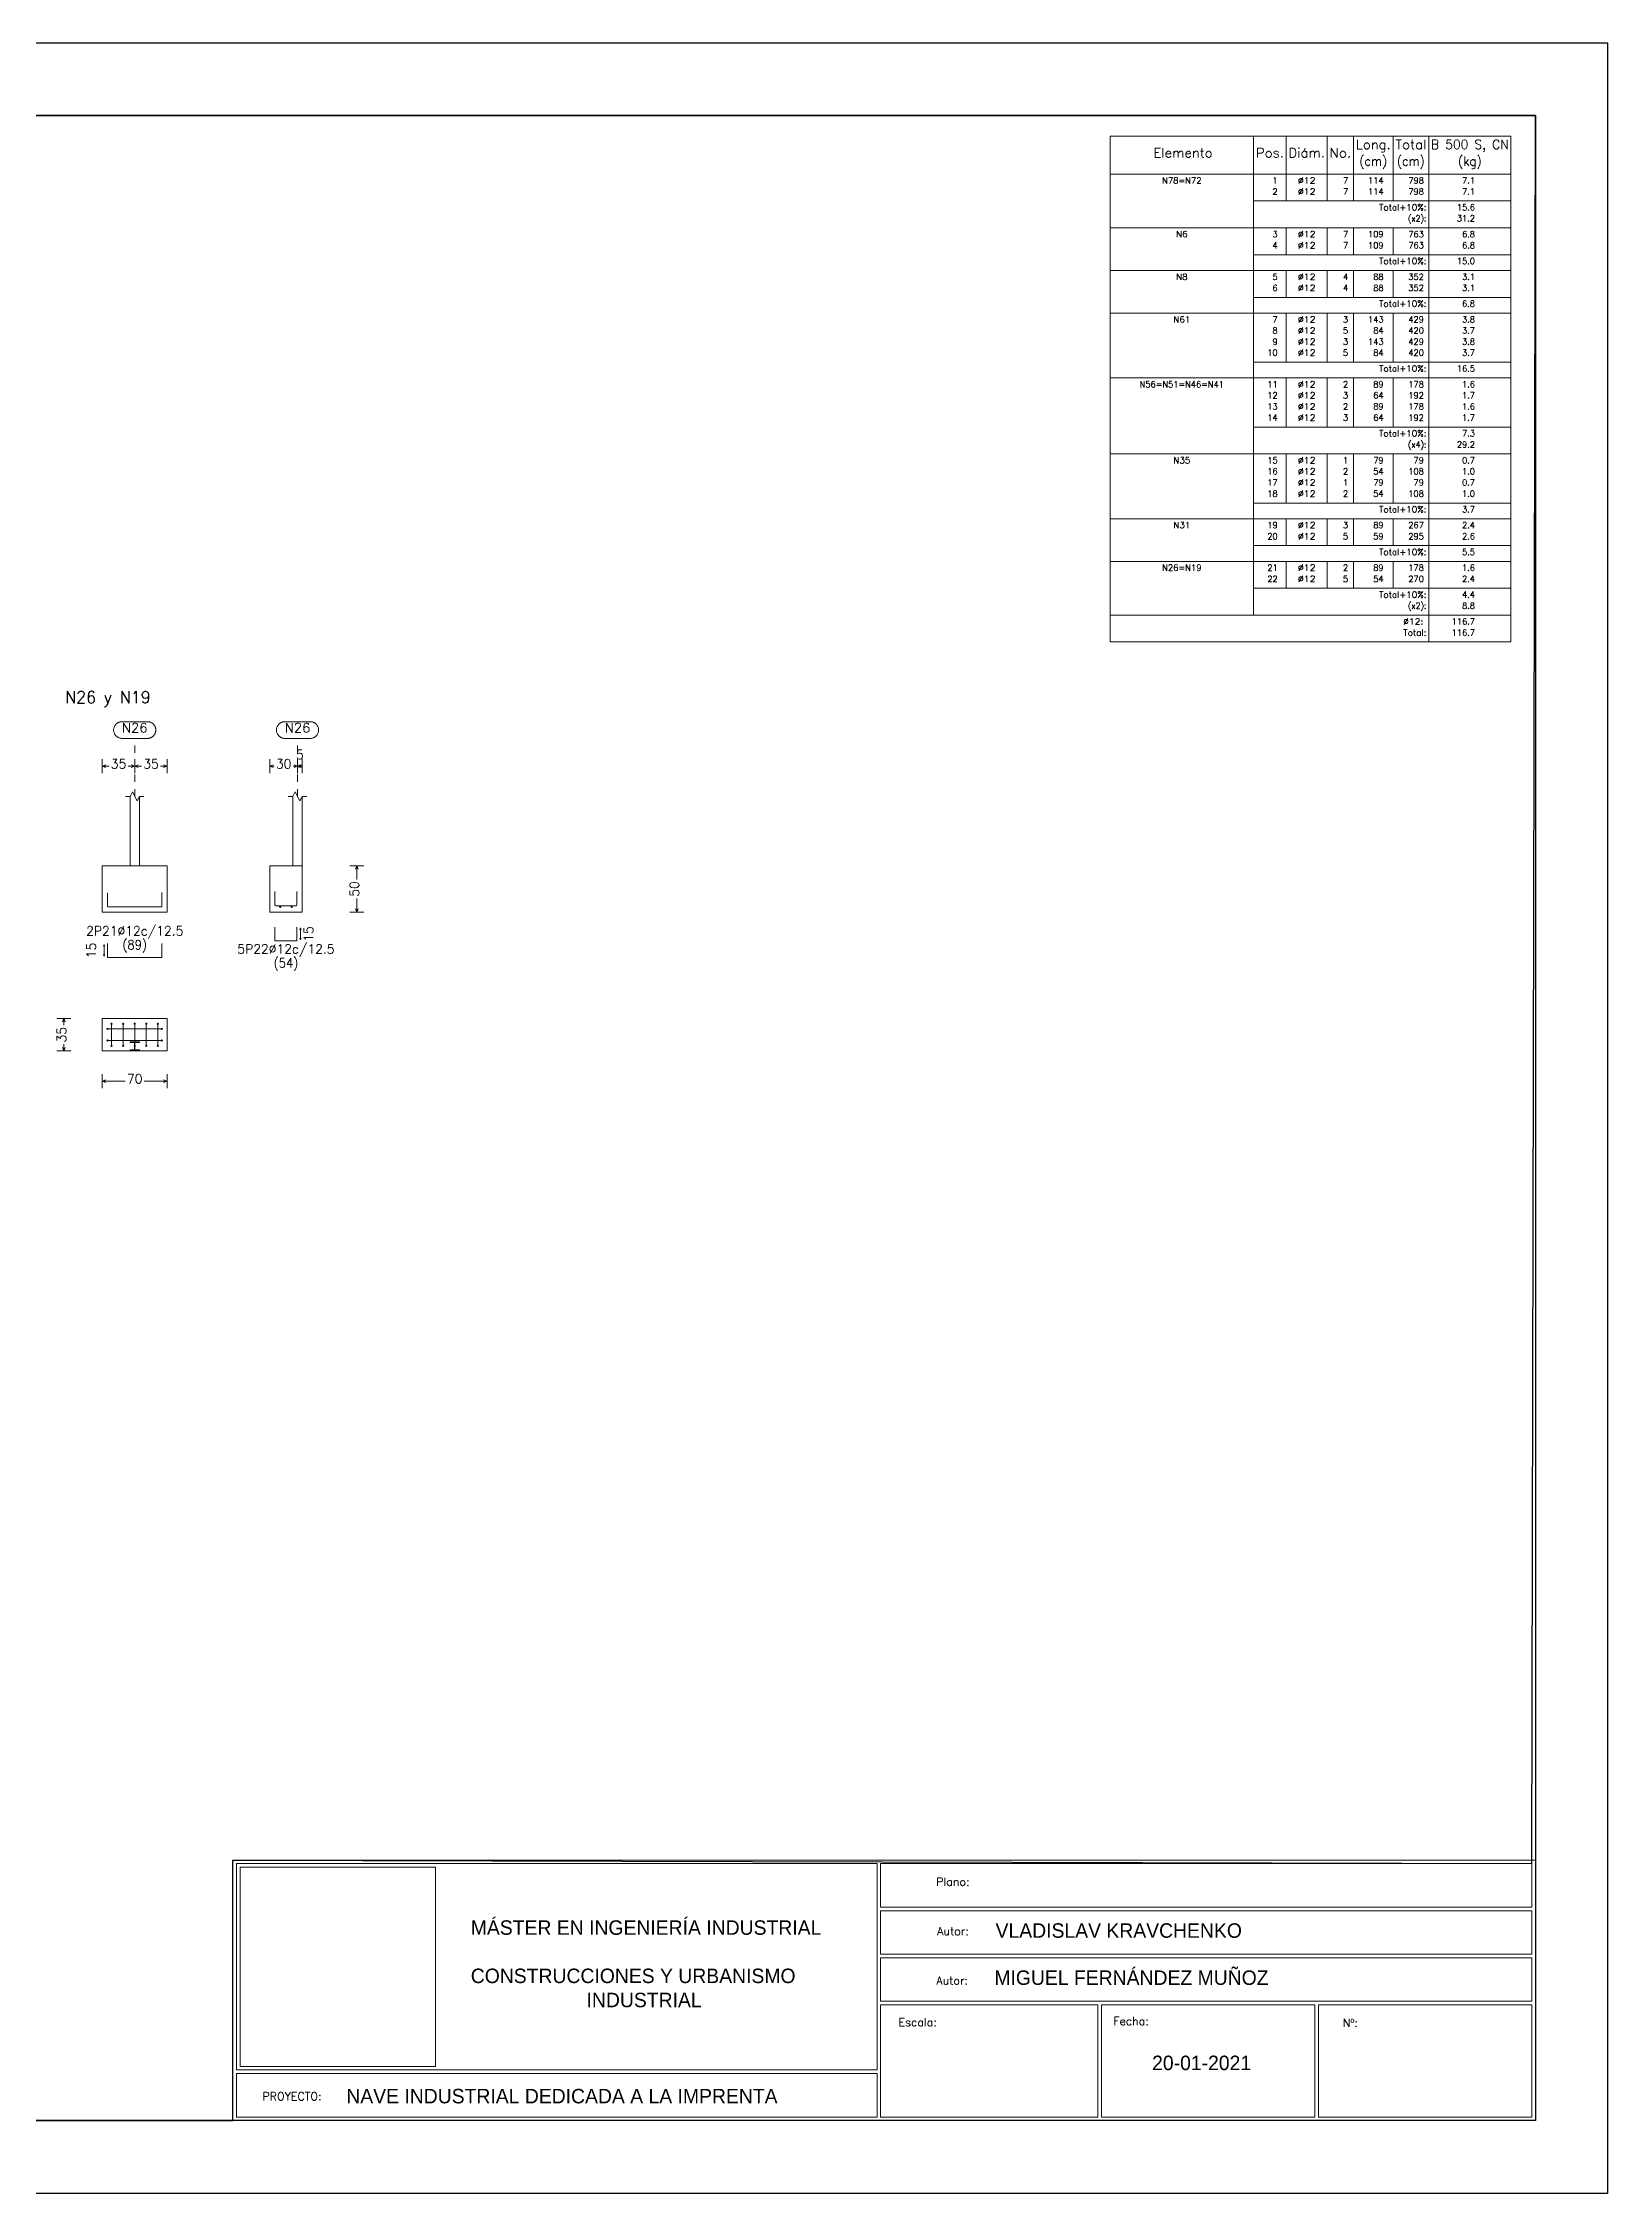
# Model space of a CAD drawing. Header units: millimetres. Extents: x -252 to 259, y -4 to 137.
# Drawn here: x 133.19 to 154.81, y -3.84 to 25.86 of the extents above; entities that cross this region are included whole.
import ezdxf
from ezdxf.enums import TextEntityAlignment as Align

# ---------------------------------------------------------------- set-up
doc = ezdxf.new("R2010")
doc.units = ezdxf.units.MM
doc.linetypes.add('CYPE_PUNTO', pattern=[0.075, 0, -0.075])
doc.layers.get('0').update_dxf_attribs({"lineweight": 0})
for name, color, linetype, lineweight in [('CIM_COTAS', 2, 'Continuous', 0), ('CIM_DIB_ARMADOS', 4, 'Continuous', 0), ('CIM_GEOMETRIA', 2, 'Continuous', 0), ('CIM_REFEREN', 2, 'Continuous', 0), ('CIM_TXT_ARMADOS', 3, 'Continuous', 0), ('TABLAS', 1, 'Continuous', 0), ('TEXTO_TABLAS', 1, 'Continuous', 0)]:
    doc.layers.add(name, color=color, linetype=linetype, lineweight=lineweight)
doc.layers.add('VG', color=7, linetype='Continuous')
doc.styles.add('CYPETXT', font='romans__.ttf', dxfattribs={"height": 0.2})

# ---------------------------------------------------------------- blocks, each defined once
blk = doc.blocks.new('PLANTILLA')
for p, q in [((72903.71, 49199.611), (72885.71, 49199.611)), ((72885.71, 49199.611), (72885.71, 49196.011)), ((72885.76, 49196.711), (72885.76, 49199.561)), ((72885.76, 49199.561), (72894.61, 49199.561)), ((72894.61, 49199.561), (72894.61, 49198.911)), ((72894.66, 49199.561), (72903.66, 49199.561)), ((72894.66, 49198.961), (72894.66, 49199.561)), ((72903.66, 49199.561), (72903.66, 49198.961)), ((72903.71, 49196.011), (72903.71, 49199.611)), ((72885.81, 49199.511), (72888.51, 49199.511)), ((72885.81, 49199.511), (72885.81, 49196.761)), ((72888.51, 49196.761), (72888.51, 49199.511)), ((72903.66, 49198.961), (72894.66, 49198.961)), ((72894.61, 49198.911), (72894.61, 49198.261)), ((72894.66, 49198.911), (72903.66, 49198.911)), ((72894.66, 49198.311), (72894.66, 49198.911)), ((72903.66, 49198.911), (72903.66, 49198.311)), ((72894.61, 49198.261), (72894.61, 49197.611)), ((72903.66, 49198.311), (72894.66, 49198.311)), ((72894.66, 49198.261), (72903.66, 49198.261)), ((72894.66, 49197.661), (72894.66, 49198.261)), ((72903.66, 49198.261), (72903.66, 49197.661)), ((72894.61, 49197.611), (72894.61, 49196.711)), ((72903.66, 49197.661), (72894.66, 49197.661)), ((72894.66, 49197.611), (72897.66, 49197.611)), ((72894.66, 49197.611), (72894.66, 49196.061)), ((72897.66, 49196.061), (72897.66, 49197.611)), ((72897.71, 49197.611), (72900.66, 49197.611)), ((72897.71, 49196.061), (72897.71, 49197.611)), ((72900.66, 49196.061), (72900.66, 49197.611)), ((72900.71, 49197.611), (72903.66, 49197.611)), ((72900.71, 49196.061), (72900.71, 49197.611)), ((72903.66, 49197.611), (72903.66, 49196.061)), ((72885.76, 49196.711), (72894.61, 49196.711)), ((72885.76, 49196.061), (72885.76, 49196.661)), ((72894.61, 49196.661), (72885.76, 49196.661)), ((72885.81, 49196.761), (72888.51, 49196.761)), ((72894.61, 49196.661), (72894.61, 49196.061)), ((72885.71, 49196.011), (72903.71, 49196.011)), ((72894.61, 49196.061), (72885.76, 49196.061)), ((72897.66, 49196.061), (72894.66, 49196.061)), ((72900.66, 49196.061), (72897.71, 49196.061)), ((72903.66, 49196.061), (72900.71, 49196.061))]:
    blk.add_line(p, q)
at = {"layer": 'VG'}
for p, q in [((72904.71, 49224.711), (72862.71, 49224.711)), ((72904.71, 49195.011), (72904.71, 49224.711)), ((72864.71, 49223.711), (72903.71, 49223.711)), ((72903.71, 49223.711), (72903.71, 49196.011)), ((72903.71, 49196.011), (72864.71, 49196.011)), ((72862.71, 49195.011), (72904.71, 49195.011))]:
    blk.add_line(p, q, dxfattribs=at)
blk.add_lwpolyline([(72864.71, 49223.711), (72864.71, 49196.011), (72885.71, 49196.011), (72885.71, 49199.611), (72903.66, 49199.561), (72903.71, 49223.711), (72864.71, 49223.711)], close=True, dxfattribs=at)
at = {"char_height": 0.11204, "attachment_point": 1}
for s, insert in [('{\\Fsimplex8|c0;Plano:}', (72895.427, 49199.367)), ('{\\Fsimplex8|c0;Autor:}', (72895.441, 49198.685)), ('{\\Fsimplex8|c0;Autor:}', (72895.43, 49198.002)), ('{\\Fsimplex8|c0;Escala:}', (72894.907, 49197.426)), ('{\\Fsimplex8|c0;Fecha:}', (72897.875, 49197.443)), ('{\\Fsimplex8|c0;Nº:}', (72901.047, 49197.419)), ('{\\Fsimplex8|c0;PROYECTO:}', (72886.117, 49196.403))]:
    blk.add_mtext(s, dxfattribs=dict(at, insert=insert))
at = {"char_height": 0.2, "attachment_point": 1}
for s, width, insert in [('MÁSTER EN INGENIERÍA INDUSTRIAL\\P\\PCONSTRUCCIONES Y URBANISMO\\P^I^IINDUSTRIAL', 5.52485, (72888.996, 49198.778)), ('VLADISLAV KRAVCHENKO', 6.14205, (72896.248, 49198.737)), ('MIGUEL FERNÁNDEZ MUÑOZ', 6.14205, (72896.231, 49198.086)), ('20-01-2021', 2.08938, (72898.411, 49196.909)), ('NAVE INDUSTRIAL DEDICADA A LA IMPRENTA', 6.85352, (72887.276, 49196.45))]:
    blk.add_mtext_dynamic_manual_height_columns(s, width=width, gutter_width=1, heights=[0], dxfattribs=dict(at, insert=insert))

msp = doc.modelspace()

# ---------------------------------------------------------------- hatches: boundary and pattern name
at = {"layer": 'CIM_DIB_ARMADOS'}
h = msp.add_hatch(color=256, dxfattribs=at)
edge = h.paths.add_edge_path()
edge.add_arc((134.078, 14.118), 0.00102, 0, 360)
h = msp.add_hatch(color=256, dxfattribs=at)
edge = h.paths.add_edge_path()
edge.add_arc((134.831, 14.118), 0.00102, 0, 360)
h = msp.add_hatch(color=256, dxfattribs=at)
edge = h.paths.add_edge_path()
edge.add_arc((136.392, 14.133), 0.00102, 0, 360)
h = msp.add_hatch(color=256, dxfattribs=at)
edge = h.paths.add_edge_path()
edge.add_arc((136.696, 14.133), 0.00102, 0, 360)
h = msp.add_hatch(color=256, dxfattribs=at)
edge = h.paths.add_edge_path()
edge.add_arc((134.078, 12.241), 0.00102, 0, 360)
h = msp.add_hatch(color=256, dxfattribs=at)
edge = h.paths.add_edge_path()
edge.add_arc((134.134, 12.313), 0.00102, 0, 360)
h = msp.add_hatch(color=256, dxfattribs=at)
edge = h.paths.add_edge_path()
edge.add_arc((134.294, 12.313), 0.00102, 0, 360)
h = msp.add_hatch(color=256, dxfattribs=at)
edge = h.paths.add_edge_path()
edge.add_arc((134.454, 12.313), 0.00102, 0, 360)
h = msp.add_hatch(color=256, dxfattribs=at)
edge = h.paths.add_edge_path()
edge.add_arc((134.614, 12.313), 0.00102, 0, 360)
h = msp.add_hatch(color=256, dxfattribs=at)
edge = h.paths.add_edge_path()
edge.add_arc((134.774, 12.313), 0.00102, 0, 360)
h = msp.add_hatch(color=256, dxfattribs=at)
edge = h.paths.add_edge_path()
edge.add_arc((134.831, 12.241), 0.00102, 0, 360)
h = msp.add_hatch(color=256, dxfattribs=at)
edge = h.paths.add_edge_path()
edge.add_arc((134.078, 12.081), 0.00102, 0, 360)
h = msp.add_hatch(color=256, dxfattribs=at)
edge = h.paths.add_edge_path()
edge.add_arc((134.134, 12.008), 0.00102, 0, 360)
h = msp.add_hatch(color=256, dxfattribs=at)
edge = h.paths.add_edge_path()
edge.add_arc((134.294, 12.008), 0.00102, 0, 360)
h = msp.add_hatch(color=256, dxfattribs=at)
edge = h.paths.add_edge_path()
edge.add_arc((134.454, 12.008), 0.00102, 0, 360)
h = msp.add_hatch(color=256, dxfattribs=at)
edge = h.paths.add_edge_path()
edge.add_arc((134.614, 12.008), 0.00102, 0, 360)
h = msp.add_hatch(color=256, dxfattribs=at)
edge = h.paths.add_edge_path()
edge.add_arc((134.774, 12.008), 0.00102, 0, 360)
h = msp.add_hatch(color=256, dxfattribs=at)
edge = h.paths.add_edge_path()
edge.add_arc((134.831, 12.081), 0.00102, 0, 360)

# ---------------------------------------------------------------- linework, layer by layer
at = {"layer": 'CIM_COTAS', "linetype": 'CYPE_PUNTO'}
for p, q in [((134.454, 15.454), (134.454, 16.255)), ((136.704, 15.454), (136.704, 16.255))]:
    msp.add_line(p, q, dxfattribs=at)
at = {"layer": 'CIM_COTAS'}
for p, q in [((134.006, 15.775), (134.006, 15.967)), ((134.006, 15.871), (134.054, 15.89)), ((134.006, 15.871), (134.054, 15.852)), ((134.006, 15.871), (134.099, 15.871)), ((134.362, 15.871), (134.454, 15.871)), ((134.454, 15.871), (134.406, 15.89)), ((134.454, 15.871), (134.406, 15.852)), ((134.454, 15.775), (134.454, 15.967)), ((134.454, 15.775), (134.454, 15.967)), ((134.454, 15.871), (134.502, 15.89)), ((134.454, 15.871), (134.502, 15.852)), ((134.454, 15.871), (134.547, 15.871)), ((134.81, 15.871), (134.902, 15.871)), ((134.902, 15.871), (134.854, 15.89)), ((134.902, 15.871), (134.854, 15.852)), ((134.902, 15.775), (134.902, 15.967)), ((136.32, 15.775), (136.32, 15.967)), ((136.32, 15.871), (136.368, 15.89)), ((136.32, 15.871), (136.368, 15.852)), ((136.32, 15.871), (136.381, 15.871)), ((136.644, 15.871), (136.704, 15.871)), ((136.704, 15.871), (136.656, 15.89)), ((136.704, 15.871), (136.656, 15.852)), ((136.704, 15.775), (136.704, 15.967)), ((136.704, 15.775), (136.704, 15.967)), ((136.704, 15.871), (136.752, 15.89)), ((136.704, 15.871), (136.752, 15.852)), ((136.704, 15.871), (136.768, 15.871)), ((136.768, 15.871), (136.72, 15.89)), ((136.768, 15.871), (136.72, 15.852)), ((136.768, 15.775), (136.768, 15.967)), ((137.426, 14.494), (137.618, 14.494)), ((137.522, 14.494), (137.503, 14.446)), ((137.522, 14.494), (137.542, 14.446)), ((137.522, 14.306), (137.522, 14.494)), ((137.522, 13.854), (137.522, 14.043)), ((137.426, 13.854), (137.618, 13.854)), ((137.522, 13.854), (137.503, 13.902)), ((137.522, 13.854), (137.542, 13.902)), ((133.38, 12.385), (133.572, 12.385)), ((133.476, 12.385), (133.457, 12.337)), ((133.476, 12.385), (133.495, 12.337)), ((133.476, 12.292), (133.476, 12.385)), ((133.38, 11.937), (133.572, 11.937)), ((133.476, 11.937), (133.457, 11.985)), ((133.476, 11.937), (133.476, 12.029)), ((133.476, 11.937), (133.495, 11.985)), ((134.006, 11.424), (134.006, 11.616)), ((134.902, 11.424), (134.902, 11.616)), ((134.006, 11.52), (134.054, 11.539)), ((134.006, 11.52), (134.054, 11.501)), ((134.006, 11.52), (134.323, 11.52)), ((134.586, 11.52), (134.902, 11.52)), ((134.902, 11.52), (134.854, 11.539)), ((134.902, 11.52), (134.854, 11.501))]:
    msp.add_line(p, q, dxfattribs=at)
for points in [[(134.631, 16.485), (134.639, 16.485), (134.646, 16.484), (134.654, 16.483), (134.662, 16.481), (134.669, 16.479), (134.676, 16.476), (134.683, 16.473), (134.69, 16.469), (134.696, 16.465), (134.703, 16.46), (134.708, 16.455), (134.714, 16.45), (134.719, 16.444), (134.724, 16.438), (134.728, 16.432), (134.732, 16.425), (134.736, 16.419), (134.739, 16.411), (134.741, 16.404), (134.743, 16.397), (134.745, 16.389), (134.746, 16.382), (134.746, 16.374), (134.746, 16.366), (134.746, 16.358), (134.745, 16.351), (134.743, 16.343), (134.741, 16.336), (134.739, 16.329), (134.736, 16.322), (134.732, 16.315), (134.728, 16.308), (134.724, 16.302), (134.719, 16.296), (134.714, 16.29), (134.708, 16.285), (134.703, 16.28), (134.696, 16.275), (134.69, 16.271), (134.683, 16.267), (134.676, 16.264), (134.669, 16.261), (134.662, 16.259), (134.654, 16.257), (134.646, 16.256), (134.639, 16.255), (134.631, 16.255), (134.278, 16.255), (134.27, 16.255), (134.262, 16.256), (134.255, 16.257), (134.247, 16.259), (134.24, 16.261), (134.233, 16.264), (134.226, 16.267), (134.219, 16.271), (134.213, 16.275), (134.206, 16.28), (134.201, 16.285), (134.195, 16.29), (134.19, 16.296), (134.185, 16.302), (134.181, 16.308), (134.177, 16.315), (134.173, 16.322), (134.17, 16.329), (134.168, 16.336), (134.166, 16.343), (134.164, 16.351), (134.163, 16.358), (134.163, 16.366), (134.163, 16.374), (134.163, 16.382), (134.164, 16.389), (134.166, 16.397), (134.168, 16.404), (134.17, 16.411), (134.173, 16.419), (134.177, 16.425), (134.181, 16.432), (134.185, 16.438), (134.19, 16.444), (134.195, 16.45), (134.201, 16.455), (134.206, 16.46), (134.213, 16.465), (134.219, 16.469), (134.226, 16.473), (134.233, 16.476), (134.24, 16.479), (134.247, 16.481), (134.255, 16.483), (134.262, 16.484), (134.27, 16.485), (134.278, 16.485), (134.631, 16.485)], [(136.881, 16.485), (136.888, 16.485), (136.896, 16.484), (136.904, 16.483), (136.911, 16.481), (136.919, 16.479), (136.926, 16.476), (136.933, 16.473), (136.939, 16.469), (136.946, 16.465), (136.952, 16.46), (136.958, 16.455), (136.964, 16.45), (136.969, 16.444), (136.973, 16.438), (136.978, 16.432), (136.982, 16.425), (136.985, 16.419), (136.988, 16.411), (136.991, 16.404), (136.993, 16.397), (136.994, 16.389), (136.995, 16.382), (136.996, 16.374), (136.996, 16.366), (136.995, 16.358), (136.994, 16.351), (136.993, 16.343), (136.991, 16.336), (136.988, 16.329), (136.985, 16.322), (136.982, 16.315), (136.978, 16.308), (136.973, 16.302), (136.969, 16.296), (136.964, 16.29), (136.958, 16.285), (136.952, 16.28), (136.946, 16.275), (136.939, 16.271), (136.933, 16.267), (136.926, 16.264), (136.919, 16.261), (136.911, 16.259), (136.904, 16.257), (136.896, 16.256), (136.888, 16.255), (136.881, 16.255), (136.527, 16.255), (136.52, 16.255), (136.512, 16.256), (136.504, 16.257), (136.497, 16.259), (136.49, 16.261), (136.482, 16.264), (136.475, 16.267), (136.469, 16.271), (136.462, 16.275), (136.456, 16.28), (136.45, 16.285), (136.445, 16.29), (136.439, 16.296), (136.435, 16.302), (136.43, 16.308), (136.426, 16.315), (136.423, 16.322), (136.42, 16.329), (136.417, 16.336), (136.415, 16.343), (136.414, 16.351), (136.413, 16.358), (136.412, 16.366), (136.412, 16.374), (136.413, 16.382), (136.414, 16.389), (136.415, 16.397), (136.417, 16.404), (136.42, 16.411), (136.423, 16.419), (136.426, 16.425), (136.43, 16.432), (136.435, 16.438), (136.439, 16.444), (136.445, 16.45), (136.45, 16.455), (136.456, 16.46), (136.462, 16.465), (136.469, 16.469), (136.475, 16.473), (136.482, 16.476), (136.49, 16.479), (136.497, 16.481), (136.504, 16.483), (136.512, 16.484), (136.52, 16.485), (136.527, 16.485), (136.881, 16.485)]]:
    msp.add_lwpolyline(points, close=True, dxfattribs=at)
at = {"layer": 'CIM_DIB_ARMADOS'}
for p, q in [((136.453, 13.926), (136.476, 13.926)), ((136.464, 13.914), (136.464, 13.937)), ((136.613, 13.926), (136.636, 13.926)), ((136.624, 13.914), (136.624, 13.937))]:
    msp.add_line(p, q, dxfattribs=at)
for points in [[(134.078, 14.118), (134.078, 13.941), (134.08, 13.934), (134.086, 13.928), (134.094, 13.926), (134.815, 13.926), (134.823, 13.928), (134.829, 13.934), (134.831, 13.941), (134.831, 14.118)], [(136.696, 14.133), (136.696, 13.957), (136.694, 13.949), (136.689, 13.943), (136.681, 13.941), (136.407, 13.941), (136.399, 13.943), (136.394, 13.949), (136.392, 13.957), (136.392, 14.133)], [(134.078, 13.42), (134.078, 13.228), (134.831, 13.228), (134.831, 13.42)], [(136.696, 13.649), (136.696, 13.457), (136.392, 13.457), (136.392, 13.649)], [(134.078, 12.241), (134.08, 12.241), (134.086, 12.241), (134.094, 12.241), (134.815, 12.241), (134.823, 12.241), (134.829, 12.241), (134.831, 12.241)], [(134.134, 12.008), (134.134, 12.01), (134.134, 12.016), (134.134, 12.024), (134.134, 12.298), (134.134, 12.305), (134.134, 12.311), (134.134, 12.313)], [(134.294, 12.008), (134.294, 12.01), (134.294, 12.016), (134.294, 12.024), (134.294, 12.298), (134.294, 12.305), (134.294, 12.311), (134.294, 12.313)], [(134.454, 12.008), (134.454, 12.01), (134.454, 12.016), (134.454, 12.024), (134.454, 12.298), (134.454, 12.305), (134.454, 12.311), (134.454, 12.313)], [(134.614, 12.008), (134.614, 12.01), (134.614, 12.016), (134.614, 12.024), (134.614, 12.298), (134.614, 12.305), (134.614, 12.311), (134.614, 12.313)], [(134.774, 12.008), (134.774, 12.01), (134.774, 12.016), (134.774, 12.024), (134.774, 12.298), (134.774, 12.305), (134.774, 12.311), (134.774, 12.313)], [(134.078, 12.081), (134.08, 12.081), (134.086, 12.081), (134.094, 12.081), (134.815, 12.081), (134.823, 12.081), (134.829, 12.081), (134.831, 12.081)]]:
    msp.add_lwpolyline(points, dxfattribs=at)
for centre, radius in [((134.078, 14.118), 0.00102), ((134.831, 14.118), 0.00102), ((136.392, 14.133), 0.00102), ((136.696, 14.133), 0.00102), ((136.464, 13.926), 0.00768), ((136.624, 13.926), 0.00768), ((134.078, 12.241), 0.00768), ((134.078, 12.241), 0.00102), ((134.134, 12.313), 0.00768), ((134.134, 12.313), 0.00102), ((134.294, 12.313), 0.00768), ((134.294, 12.313), 0.00102), ((134.454, 12.313), 0.00768), ((134.454, 12.313), 0.00102), ((134.614, 12.313), 0.00768), ((134.614, 12.313), 0.00102), ((134.774, 12.313), 0.00768), ((134.774, 12.313), 0.00102), ((134.831, 12.241), 0.00768), ((134.831, 12.241), 0.00102), ((134.078, 12.081), 0.00768), ((134.078, 12.081), 0.00102), ((134.134, 12.008), 0.00768), ((134.134, 12.008), 0.00102), ((134.294, 12.008), 0.00768), ((134.294, 12.008), 0.00102), ((134.454, 12.008), 0.00768), ((134.454, 12.008), 0.00102), ((134.614, 12.008), 0.00768), ((134.614, 12.008), 0.00102), ((134.774, 12.008), 0.00768), ((134.774, 12.008), 0.00102), ((134.831, 12.081), 0.00768), ((134.831, 12.081), 0.00102)]:
    msp.add_circle(centre, radius, dxfattribs=at)
at = {"layer": 'CIM_GEOMETRIA'}
for p, q in [((134.39, 15.454), (134.39, 14.494)), ((134.518, 14.494), (134.518, 15.454)), ((136.768, 14.494), (136.768, 15.454)), ((134.006, 14.494), (134.902, 14.494)), ((134.006, 14.494), (134.006, 13.854)), ((134.518, 14.494), (134.39, 14.494)), ((134.39, 14.494), (134.451, 14.494)), ((134.518, 14.494), (134.458, 14.494)), ((134.902, 13.854), (134.902, 14.494)), ((136.32, 14.494), (136.768, 14.494)), ((136.32, 13.854), (136.32, 14.494)), ((136.768, 14.494), (136.64, 14.494)), ((136.768, 13.854), (136.768, 14.494)), ((134.902, 13.854), (134.006, 13.854)), ((136.768, 13.854), (136.32, 13.854))]:
    msp.add_line(p, q, dxfattribs=at)
for points in [[(134.326, 15.454), (134.39, 15.454), (134.422, 15.518), (134.486, 15.39), (134.518, 15.454), (134.582, 15.454)], [(136.576, 15.454), (136.64, 15.454), (136.672, 15.518), (136.736, 15.39), (136.768, 15.454), (136.832, 15.454)], [(136.768, 14.494), (136.755, 14.494), (136.653, 14.494), (136.64, 14.494), (136.64, 15.454)]]:
    msp.add_lwpolyline(points, dxfattribs=at)
for points in [[(134.006, 11.937), (134.902, 11.937), (134.902, 12.385), (134.006, 12.385), (134.006, 11.937)], [(134.39, 11.937), (134.518, 11.937), (134.518, 11.95), (134.458, 11.95), (134.458, 12.052), (134.518, 12.052), (134.518, 12.065), (134.39, 12.065), (134.39, 12.052), (134.451, 12.052), (134.451, 11.95), (134.39, 11.95), (134.39, 11.937)]]:
    msp.add_lwpolyline(points, close=True, dxfattribs=at)
at = {"layer": 'CIM_TXT_ARMADOS'}
for p, q in [((134.022, 13.382), (134.03, 13.407)), ((134.038, 13.382), (134.03, 13.407)), ((134.03, 13.407), (134.03, 13.241)), ((136.736, 13.61), (136.744, 13.636)), ((136.736, 13.495), (136.744, 13.47)), ((136.752, 13.61), (136.744, 13.636)), ((136.744, 13.636), (136.744, 13.47)), ((136.752, 13.495), (136.744, 13.47)), ((134.022, 13.267), (134.03, 13.241)), ((134.038, 13.267), (134.03, 13.241))]:
    msp.add_line(p, q, dxfattribs=at)
at = {"layer": 'TABLAS'}
for p, q in [((147.932, 24.018), (147.932, 24.574)), ((147.932, 24.574), (153.471, 24.574)), ((149.916, 24.018), (149.916, 24.574)), ((150.366, 24.018), (150.366, 24.574)), ((150.933, 24.018), (150.933, 24.574)), ((151.296, 24.018), (151.296, 24.574)), ((151.842, 24.018), (151.842, 24.574)), ((152.336, 24.018), (152.336, 24.574)), ((153.471, 24.018), (153.471, 24.574)), ((147.932, 24.05), (153.471, 24.05)), ((147.932, 23.339), (147.932, 24.018)), ((149.916, 23.339), (149.916, 24.018)), ((150.366, 23.678), (150.366, 24.018)), ((150.933, 23.678), (150.933, 24.018)), ((151.296, 23.678), (151.296, 24.018)), ((151.842, 23.678), (151.842, 24.018)), ((152.336, 23.339), (152.336, 24.018)), ((153.471, 23.339), (153.471, 24.018)), ((149.916, 23.678), (153.471, 23.678)), ((147.932, 23.275), (147.932, 23.339)), ((147.932, 23.307), (153.471, 23.307)), ((147.932, 22.75), (147.932, 23.275)), ((149.916, 23.275), (149.916, 23.339)), ((149.916, 22.75), (149.916, 23.275)), ((150.366, 23.275), (150.366, 23.307)), ((150.366, 22.936), (150.366, 23.275)), ((150.933, 23.275), (150.933, 23.307)), ((150.933, 22.936), (150.933, 23.275)), ((151.296, 23.275), (151.296, 23.307)), ((151.296, 22.936), (151.296, 23.275)), ((151.842, 23.275), (151.842, 23.307)), ((151.842, 22.936), (151.842, 23.275)), ((152.336, 23.275), (152.336, 23.339)), ((152.336, 22.75), (152.336, 23.275)), ((153.471, 23.275), (153.471, 23.339)), ((153.471, 22.75), (153.471, 23.275)), ((149.916, 22.936), (153.471, 22.936)), ((147.932, 22.686), (147.932, 22.75)), ((147.932, 22.718), (153.471, 22.718)), ((147.932, 22.162), (147.932, 22.686)), ((149.916, 22.686), (149.916, 22.75)), ((149.916, 22.162), (149.916, 22.686)), ((150.366, 22.686), (150.366, 22.718)), ((150.366, 22.347), (150.366, 22.686)), ((150.933, 22.686), (150.933, 22.718)), ((150.933, 22.347), (150.933, 22.686)), ((151.296, 22.686), (151.296, 22.718)), ((151.296, 22.347), (151.296, 22.686)), ((151.842, 22.686), (151.842, 22.718)), ((151.842, 22.347), (151.842, 22.686)), ((152.336, 22.686), (152.336, 22.75)), ((152.336, 22.162), (152.336, 22.686)), ((153.471, 22.686), (153.471, 22.75)), ((153.471, 22.162), (153.471, 22.686)), ((149.916, 22.347), (153.471, 22.347)), ((147.932, 22.098), (147.932, 22.162)), ((147.932, 22.13), (153.471, 22.13)), ((147.932, 21.266), (147.932, 22.098)), ((149.916, 22.098), (149.916, 22.162)), ((149.916, 21.266), (149.916, 22.098)), ((150.366, 22.098), (150.366, 22.13)), ((150.366, 21.451), (150.366, 22.098)), ((150.933, 22.098), (150.933, 22.13)), ((150.933, 21.451), (150.933, 22.098)), ((151.296, 22.098), (151.296, 22.13)), ((151.296, 21.451), (151.296, 22.098)), ((151.842, 22.098), (151.842, 22.13)), ((151.842, 21.451), (151.842, 22.098)), ((152.336, 22.098), (152.336, 22.162)), ((152.336, 21.266), (152.336, 22.098)), ((153.471, 22.098), (153.471, 22.162)), ((153.471, 21.266), (153.471, 22.098)), ((149.916, 21.451), (153.471, 21.451)), ((147.932, 21.202), (147.932, 21.266)), ((147.932, 21.234), (153.471, 21.234)), ((147.932, 20.216), (147.932, 21.202)), ((149.916, 21.202), (149.916, 21.266)), ((149.916, 20.216), (149.916, 21.202)), ((150.366, 21.202), (150.366, 21.234)), ((150.366, 20.555), (150.366, 21.202)), ((150.933, 21.202), (150.933, 21.234)), ((150.933, 20.555), (150.933, 21.202)), ((151.296, 21.202), (151.296, 21.234)), ((151.296, 20.555), (151.296, 21.202)), ((151.842, 21.202), (151.842, 21.234)), ((151.842, 20.555), (151.842, 21.202)), ((152.336, 21.202), (152.336, 21.266)), ((152.336, 20.216), (152.336, 21.202)), ((153.471, 21.202), (153.471, 21.266)), ((153.471, 20.216), (153.471, 21.202)), ((149.916, 20.555), (153.471, 20.555)), ((147.932, 20.152), (147.932, 20.216)), ((149.916, 20.152), (149.916, 20.216)), ((152.336, 20.152), (152.336, 20.216)), ((153.471, 20.152), (153.471, 20.216)), ((147.932, 20.184), (153.471, 20.184)), ((147.932, 19.32), (147.932, 20.152)), ((149.916, 19.32), (149.916, 20.152)), ((150.366, 20.152), (150.366, 20.184)), ((150.366, 19.506), (150.366, 20.152)), ((150.933, 20.152), (150.933, 20.184)), ((150.933, 19.506), (150.933, 20.152)), ((151.296, 20.152), (151.296, 20.184)), ((151.296, 19.506), (151.296, 20.152)), ((151.842, 20.152), (151.842, 20.184)), ((151.842, 19.506), (151.842, 20.152)), ((152.336, 19.32), (152.336, 20.152)), ((153.471, 19.32), (153.471, 20.152)), ((147.932, 19.256), (147.932, 19.32)), ((149.916, 19.506), (153.471, 19.506)), ((149.916, 19.256), (149.916, 19.32)), ((152.336, 19.256), (152.336, 19.32)), ((153.471, 19.256), (153.471, 19.32)), ((147.932, 19.288), (153.471, 19.288)), ((147.932, 18.731), (147.932, 19.256)), ((149.916, 18.731), (149.916, 19.256)), ((150.366, 19.256), (150.366, 19.288)), ((150.366, 18.917), (150.366, 19.256)), ((150.933, 19.256), (150.933, 19.288)), ((150.933, 18.917), (150.933, 19.256)), ((151.296, 19.256), (151.296, 19.288)), ((151.296, 18.917), (151.296, 19.256)), ((151.842, 19.256), (151.842, 19.288)), ((151.842, 18.917), (151.842, 19.256)), ((152.336, 18.731), (152.336, 19.256)), ((153.471, 18.731), (153.471, 19.256)), ((147.932, 18.667), (147.932, 18.731)), ((149.916, 18.917), (153.471, 18.917)), ((149.916, 18.667), (149.916, 18.731)), ((152.336, 18.667), (152.336, 18.731)), ((153.471, 18.667), (153.471, 18.731)), ((147.932, 18.699), (153.471, 18.699)), ((147.932, 17.989), (147.932, 18.667)), ((149.916, 17.989), (149.916, 18.667)), ((150.366, 18.667), (150.366, 18.699)), ((150.366, 18.328), (150.366, 18.667)), ((150.933, 18.667), (150.933, 18.699)), ((150.933, 18.328), (150.933, 18.667)), ((151.296, 18.667), (151.296, 18.699)), ((151.296, 18.328), (151.296, 18.667)), ((151.842, 18.667), (151.842, 18.699)), ((151.842, 18.328), (151.842, 18.667)), ((152.336, 17.989), (152.336, 18.667)), ((153.471, 17.989), (153.471, 18.667)), ((149.916, 18.328), (153.471, 18.328)), ((147.932, 17.925), (147.932, 17.989)), ((147.932, 17.957), (153.471, 17.957)), ((147.932, 17.771), (147.932, 17.925)), ((149.916, 17.957), (149.916, 17.989)), ((152.336, 17.925), (152.336, 17.989)), ((152.336, 17.771), (152.336, 17.925)), ((153.471, 17.925), (153.471, 17.989)), ((153.471, 17.771), (153.471, 17.925)), ((147.932, 17.586), (147.932, 17.771)), ((147.932, 17.586), (153.471, 17.586)), ((152.336, 17.586), (152.336, 17.771)), ((153.471, 17.586), (153.471, 17.771))]:
    msp.add_line(p, q, dxfattribs=at)

# ---------------------------------------------------------------- block references
msp.add_blockref('PLANTILLA', (-72749.898, -49198.851))

# ---------------------------------------------------------------- texts
at = {"layer": 'CIM_COTAS', "style": 'CYPETXT'}
for s, width, p, p2 in [('N26', 0.924861, (134.278, 16.338), (134.631, 16.338)), ('N26', 0.924861, (136.527, 16.338), (136.881, 16.338)), ('5', 0.872087, (136.682, 15.967), (136.79, 15.967)), ('35', 0.872087, (134.123, 15.839), (134.338, 15.839)), ('35', 0.872087, (134.571, 15.839), (134.786, 15.839)), ('30', 0.872087, (136.405, 15.839), (136.62, 15.839)), ('70', 0.872087, (134.347, 11.488), (134.562, 11.488))]:
    msp.add_text(s, height=0.128, dxfattribs=dict(at, width=width)).set_placement(p, p2, align=Align.FIT)
at = {"layer": 'CIM_COTAS', "style": 'CYPETXT', "width": 0.872087}
for s, p, p2 in [('50', (137.554, 14.067), (137.554, 14.282)), ('35', (133.508, 12.053), (133.508, 12.268))]:
    msp.add_text(s, height=0.128, rotation=90, dxfattribs=at).set_placement(p, p2, align=Align.FIT)
at = {"layer": 'CIM_REFEREN', "style": 'CYPETXT', "width": 0.80949}
msp.add_text('N26 y N19', height=0.1664, dxfattribs=at).set_placement((133.494, 16.741), (134.674, 16.741), align=Align.FIT)
at = {"layer": 'CIM_TXT_ARMADOS', "style": 'CYPETXT'}
for s, width, p, p2 in [('2P21%%c12c/12.5', 0.869939, (133.783, 13.532), (135.126, 13.532)), ('(89)', 0.812098, (134.284, 13.34), (134.625, 13.34)), ('5P22%%c12c/12.5', 0.869939, (135.873, 13.281), (137.215, 13.281)), ('(54)', 0.812098, (136.373, 13.089), (136.715, 13.089))]:
    msp.add_text(s, height=0.128, dxfattribs=dict(at, width=width)).set_placement(p, p2, align=Align.FIT)
at = {"layer": 'CIM_TXT_ARMADOS', "style": 'CYPETXT', "width": 0.872087}
for p, p2 in [((133.918, 13.217), (133.918, 13.432)), ((136.92, 13.445), (136.92, 13.66))]:
    msp.add_text('15', height=0.128, rotation=90, dxfattribs=at).set_placement(p, p2, align=Align.FIT)
at = {"layer": 'TEXTO_TABLAS', "style": 'CYPETXT'}
for s, height, width, p, p2 in [('Elemento', 0.128, 0.922929, (148.532, 24.28), (149.348, 24.28)), ('Pos.', 0.128, 0.930043, (149.948, 24.28), (150.334, 24.28)), ('Diám.', 0.128, 0.924206, (150.398, 24.28), (150.901, 24.28)), ('No.', 0.128, 0.948463, (150.965, 24.28), (151.264, 24.28)), ('Long.', 0.128, 0.937094, (151.328, 24.395), (151.81, 24.395)), ('Total', 0.128, 0.935074, (151.874, 24.395), (152.304, 24.395)), ('B 500 S, CN', 0.128, 0.772631, (152.368, 24.395), (153.439, 24.395)), ('(cm)', 0.128, 0.818573, (151.377, 24.165), (151.761, 24.165)), ('(cm)', 0.128, 0.818573, (151.897, 24.165), (152.281, 24.165)), ('(kg)', 0.128, 0.827454, (152.74, 24.165), (153.068, 24.165)), ('N78=N72', 0.0853, 0.885754, (148.651, 23.919), (149.196, 23.919)), ('2', 0.0853, 0.872087, (150.176, 23.766), (150.248, 23.766)), ('1', 0.0853, 0.872087, (150.176, 23.919), (150.248, 23.919)), ('%%c12', 0.0853, 1.002473, (150.527, 23.919), (150.771, 23.919)), ('%%c12', 0.0853, 1.002473, (150.527, 23.766), (150.771, 23.766)), ('7', 0.0853, 0.872087, (151.15, 23.919), (151.222, 23.919)), ('7', 0.0853, 0.872087, (151.15, 23.766), (151.222, 23.766)), ('114', 0.0853, 0.872087, (151.497, 23.919), (151.712, 23.919)), ('114', 0.0853, 0.872087, (151.497, 23.766), (151.712, 23.766)), ('798', 0.0853, 0.872087, (152.053, 23.919), (152.268, 23.919)), ('798', 0.0853, 0.872087, (152.053, 23.766), (152.268, 23.766)), ('7.1', 0.0853, 0.868061, (152.796, 23.919), (152.975, 23.919)), ('7.1', 0.0853, 0.868061, (152.796, 23.766), (152.975, 23.766)), ('Total+10%:', 0.0853, 0.906318, (151.65, 23.548), (152.304, 23.548)), ('(x2):', 0.0853, 0.820215, (152.049, 23.395), (152.304, 23.395)), ('31.2', 0.0853, 0.869207, (152.725, 23.395), (152.975, 23.395)), ('15.6', 0.0853, 0.869207, (152.725, 23.548), (152.975, 23.548)), ('N6', 0.0853, 0.950013, (148.842, 23.177), (149.006, 23.177)), ('3', 0.0853, 0.872087, (150.176, 23.177), (150.248, 23.177)), ('%%c12', 0.0853, 1.002473, (150.527, 23.177), (150.771, 23.177)), ('7', 0.0853, 0.872087, (151.15, 23.177), (151.222, 23.177)), ('109', 0.0853, 0.872087, (151.497, 23.177), (151.712, 23.177)), ('763', 0.0853, 0.872087, (152.053, 23.177), (152.268, 23.177)), ('6.8', 0.0853, 0.868061, (152.796, 23.177), (152.975, 23.177)), ('4', 0.0853, 0.872087, (150.176, 23.023), (150.248, 23.023)), ('%%c12', 0.0853, 1.002473, (150.527, 23.023), (150.771, 23.023)), ('7', 0.0853, 0.872087, (151.15, 23.023), (151.222, 23.023)), ('109', 0.0853, 0.872087, (151.497, 23.023), (151.712, 23.023)), ('Total+10%:', 0.0853, 0.906318, (151.65, 22.806), (152.304, 22.806)), ('763', 0.0853, 0.872087, (152.053, 23.023), (152.268, 23.023)), ('15.0', 0.0853, 0.869207, (152.725, 22.806), (152.975, 22.806)), ('6.8', 0.0853, 0.868061, (152.796, 23.023), (152.975, 23.023)), ('N8', 0.0853, 0.950013, (148.842, 22.588), (149.006, 22.588)), ('5', 0.0853, 0.872087, (150.176, 22.588), (150.248, 22.588)), ('%%c12', 0.0853, 1.002473, (150.527, 22.588), (150.771, 22.588)), ('4', 0.0853, 0.872087, (151.15, 22.588), (151.222, 22.588)), ('88', 0.0853, 0.872087, (151.569, 22.588), (151.712, 22.588)), ('352', 0.0853, 0.872087, (152.053, 22.588), (152.268, 22.588)), ('3.1', 0.0853, 0.868061, (152.796, 22.588), (152.975, 22.588)), ('6', 0.0853, 0.872087, (150.176, 22.435), (150.248, 22.435)), ('%%c12', 0.0853, 1.002473, (150.527, 22.435), (150.771, 22.435)), ('4', 0.0853, 0.872087, (151.15, 22.435), (151.222, 22.435)), ('88', 0.0853, 0.872087, (151.569, 22.435), (151.712, 22.435)), ('Total+10%:', 0.0853, 0.906318, (151.65, 22.217), (152.304, 22.217)), ('352', 0.0853, 0.872087, (152.053, 22.435), (152.268, 22.435)), ('3.1', 0.0853, 0.868061, (152.796, 22.435), (152.975, 22.435)), ('6.8', 0.0853, 0.868061, (152.796, 22.217), (152.975, 22.217)), ('N61', 0.0853, 0.924861, (148.806, 21.999), (149.041, 21.999)), ('7', 0.0853, 0.872087, (150.176, 21.999), (150.248, 21.999)), ('%%c12', 0.0853, 1.002473, (150.527, 21.999), (150.771, 21.999)), ('3', 0.0853, 0.872087, (151.15, 21.999), (151.222, 21.999)), ('143', 0.0853, 0.872087, (151.497, 21.999), (151.712, 21.999)), ('429', 0.0853, 0.872087, (152.053, 21.999), (152.268, 21.999)), ('3.8', 0.0853, 0.868061, (152.796, 21.999), (152.975, 21.999)), ('8', 0.0853, 0.872087, (150.176, 21.846), (150.248, 21.846)), ('9', 0.0853, 0.872087, (150.176, 21.692), (150.248, 21.692)), ('%%c12', 0.0853, 1.002473, (150.527, 21.846), (150.771, 21.846)), ('%%c12', 0.0853, 1.002473, (150.527, 21.692), (150.771, 21.692)), ('5', 0.0853, 0.872087, (151.15, 21.846), (151.222, 21.846)), ('3', 0.0853, 0.872087, (151.15, 21.692), (151.222, 21.692)), ('143', 0.0853, 0.872087, (151.497, 21.692), (151.712, 21.692)), ('84', 0.0853, 0.872087, (151.569, 21.846), (151.712, 21.846)), ('420', 0.0853, 0.872087, (152.053, 21.846), (152.268, 21.846)), ('429', 0.0853, 0.872087, (152.053, 21.692), (152.268, 21.692)), ('3.7', 0.0853, 0.868061, (152.796, 21.846), (152.975, 21.846)), ('3.8', 0.0853, 0.868061, (152.796, 21.692), (152.975, 21.692)), ('10', 0.0853, 0.872087, (150.105, 21.539), (150.248, 21.539)), ('%%c12', 0.0853, 1.002473, (150.527, 21.539), (150.771, 21.539)), ('5', 0.0853, 0.872087, (151.15, 21.539), (151.222, 21.539)), ('84', 0.0853, 0.872087, (151.569, 21.539), (151.712, 21.539)), ('Total+10%:', 0.0853, 0.906318, (151.65, 21.321), (152.304, 21.321)), ('420', 0.0853, 0.872087, (152.053, 21.539), (152.268, 21.539)), ('16.5', 0.0853, 0.869207, (152.725, 21.321), (152.975, 21.321)), ('3.7', 0.0853, 0.868061, (152.796, 21.539), (152.975, 21.539)), ('N56=N51=N46=N41', 0.08533, 0.870863, (148.341, 21.103), (149.506, 21.103)), ('11', 0.0853, 0.872087, (150.105, 21.103), (150.248, 21.103)), ('%%c12', 0.0853, 1.002473, (150.527, 21.103), (150.771, 21.103)), ('2', 0.0853, 0.872087, (151.15, 21.103), (151.222, 21.103)), ('89', 0.0853, 0.872087, (151.569, 21.103), (151.712, 21.103)), ('178', 0.0853, 0.872087, (152.053, 21.103), (152.268, 21.103)), ('1.6', 0.0853, 0.868061, (152.796, 21.103), (152.975, 21.103)), ('12', 0.0853, 0.872087, (150.105, 20.95), (150.248, 20.95)), ('13', 0.0853, 0.872087, (150.105, 20.796), (150.248, 20.796)), ('%%c12', 0.0853, 1.002473, (150.527, 20.95), (150.771, 20.95)), ('%%c12', 0.0853, 1.002473, (150.527, 20.796), (150.771, 20.796)), ('3', 0.0853, 0.872087, (151.15, 20.95), (151.222, 20.95)), ('2', 0.0853, 0.872087, (151.15, 20.796), (151.222, 20.796)), ('89', 0.0853, 0.872087, (151.569, 20.796), (151.712, 20.796)), ('64', 0.0853, 0.872087, (151.569, 20.95), (151.712, 20.95)), ('192', 0.0853, 0.872087, (152.053, 20.95), (152.268, 20.95)), ('178', 0.0853, 0.872087, (152.053, 20.796), (152.268, 20.796)), ('1.7', 0.0853, 0.868061, (152.796, 20.95), (152.975, 20.95)), ('1.6', 0.0853, 0.868061, (152.796, 20.796), (152.975, 20.796)), ('14', 0.0853, 0.872087, (150.105, 20.643), (150.248, 20.643)), ('%%c12', 0.0853, 1.002473, (150.527, 20.643), (150.771, 20.643)), ('3', 0.0853, 0.872087, (151.15, 20.643), (151.222, 20.643)), ('64', 0.0853, 0.872087, (151.569, 20.643), (151.712, 20.643)), ('Total+10%:', 0.0853, 0.906318, (151.65, 20.425), (152.304, 20.425)), ('192', 0.0853, 0.872087, (152.053, 20.643), (152.268, 20.643)), ('7.3', 0.0853, 0.868061, (152.796, 20.425), (152.975, 20.425)), ('1.7', 0.0853, 0.868061, (152.796, 20.643), (152.975, 20.643)), ('(x4):', 0.0853, 0.820215, (152.049, 20.271), (152.304, 20.271)), ('29.2', 0.0853, 0.869207, (152.725, 20.271), (152.975, 20.271)), ('N35', 0.0853, 0.924861, (148.806, 20.054), (149.041, 20.054)), ('15', 0.0853, 0.872087, (150.105, 20.054), (150.248, 20.054)), ('16', 0.0853, 0.872087, (150.105, 19.9), (150.248, 19.9)), ('%%c12', 0.0853, 1.002473, (150.527, 20.054), (150.771, 20.054)), ('%%c12', 0.0853, 1.002473, (150.527, 19.9), (150.771, 19.9)), ('2', 0.0853, 0.872087, (151.15, 19.9), (151.222, 19.9)), ('1', 0.0853, 0.872087, (151.15, 20.054), (151.222, 20.054)), ('79', 0.0853, 0.872087, (151.569, 20.054), (151.712, 20.054)), ('54', 0.0853, 0.872087, (151.569, 19.9), (151.712, 19.9)), ('108', 0.0853, 0.872087, (152.053, 19.9), (152.268, 19.9)), ('79', 0.0853, 0.872087, (152.125, 20.054), (152.268, 20.054)), ('0.7', 0.0853, 0.868061, (152.796, 20.054), (152.975, 20.054)), ('1.0', 0.0853, 0.868061, (152.796, 19.9), (152.975, 19.9)), ('17', 0.0853, 0.872087, (150.105, 19.747), (150.248, 19.747)), ('18', 0.0853, 0.872087, (150.105, 19.593), (150.248, 19.593)), ('%%c12', 0.0853, 1.002473, (150.527, 19.747), (150.771, 19.747)), ('%%c12', 0.0853, 1.002473, (150.527, 19.593), (150.771, 19.593)), ('2', 0.0853, 0.872087, (151.15, 19.593), (151.222, 19.593)), ('1', 0.0853, 0.872087, (151.15, 19.747), (151.222, 19.747)), ('79', 0.0853, 0.872087, (151.569, 19.747), (151.712, 19.747)), ('54', 0.0853, 0.872087, (151.569, 19.593), (151.712, 19.593)), ('108', 0.0853, 0.872087, (152.053, 19.593), (152.268, 19.593)), ('79', 0.0853, 0.872087, (152.125, 19.747), (152.268, 19.747)), ('0.7', 0.0853, 0.868061, (152.796, 19.747), (152.975, 19.747)), ('1.0', 0.0853, 0.868061, (152.796, 19.593), (152.975, 19.593)), ('Total+10%:', 0.0853, 0.906318, (151.65, 19.375), (152.304, 19.375)), ('3.7', 0.0853, 0.868061, (152.796, 19.375), (152.975, 19.375)), ('N31', 0.0853, 0.924861, (148.806, 19.158), (149.041, 19.158)), ('20', 0.0853, 0.872087, (150.105, 19.004), (150.248, 19.004)), ('19', 0.0853, 0.872087, (150.105, 19.158), (150.248, 19.158)), ('%%c12', 0.0853, 1.002473, (150.527, 19.158), (150.771, 19.158)), ('%%c12', 0.0853, 1.002473, (150.527, 19.004), (150.771, 19.004)), ('3', 0.0853, 0.872087, (151.15, 19.158), (151.222, 19.158)), ('5', 0.0853, 0.872087, (151.15, 19.004), (151.222, 19.004)), ('89', 0.0853, 0.872087, (151.569, 19.158), (151.712, 19.158)), ('59', 0.0853, 0.872087, (151.569, 19.004), (151.712, 19.004)), ('267', 0.0853, 0.872087, (152.053, 19.158), (152.268, 19.158)), ('295', 0.0853, 0.872087, (152.053, 19.004), (152.268, 19.004)), ('2.4', 0.0853, 0.868061, (152.796, 19.158), (152.975, 19.158)), ('2.6', 0.0853, 0.868061, (152.796, 19.004), (152.975, 19.004)), ('Total+10%:', 0.0853, 0.906318, (151.65, 18.787), (152.304, 18.787)), ('5.5', 0.0853, 0.868061, (152.796, 18.787), (152.975, 18.787)), ('N26=N19', 0.0853, 0.885754, (148.651, 18.569), (149.196, 18.569)), ('21', 0.0853, 0.872087, (150.105, 18.569), (150.248, 18.569)), ('22', 0.0853, 0.872087, (150.105, 18.415), (150.248, 18.415)), ('%%c12', 0.0853, 1.002473, (150.527, 18.569), (150.771, 18.569)), ('%%c12', 0.0853, 1.002473, (150.527, 18.415), (150.771, 18.415)), ('2', 0.0853, 0.872087, (151.15, 18.569), (151.222, 18.569)), ('5', 0.0853, 0.872087, (151.15, 18.415), (151.222, 18.415)), ('89', 0.0853, 0.872087, (151.569, 18.569), (151.712, 18.569)), ('54', 0.0853, 0.872087, (151.569, 18.415), (151.712, 18.415)), ('270', 0.0853, 0.872087, (152.053, 18.415), (152.268, 18.415)), ('178', 0.0853, 0.872087, (152.053, 18.569), (152.268, 18.569)), ('2.4', 0.0853, 0.868061, (152.796, 18.415), (152.975, 18.415)), ('1.6', 0.0853, 0.868061, (152.796, 18.569), (152.975, 18.569)), ('Total+10%:', 0.0853, 0.906318, (151.65, 18.198), (152.304, 18.198)), ('(x2):', 0.0853, 0.820215, (152.049, 18.044), (152.304, 18.044)), ('4.4', 0.0853, 0.868061, (152.796, 18.198), (152.975, 18.198)), ('8.8', 0.0853, 0.868061, (152.796, 18.044), (152.975, 18.044)), ('%%c12:', 0.0853, 0.980292, (151.982, 17.827), (152.261, 17.827)), ('116.7', 0.0853, 0.869846, (152.653, 17.827), (152.975, 17.827)), ('Total:', 0.0853, 0.925094, (151.982, 17.673), (152.304, 17.673)), ('116.7', 0.0853, 0.869846, (152.653, 17.673), (152.975, 17.673))]:
    msp.add_text(s, height=height, dxfattribs=dict(at, width=width)).set_placement(p, p2, align=Align.FIT)

doc.saveas('drawing.dxf')
